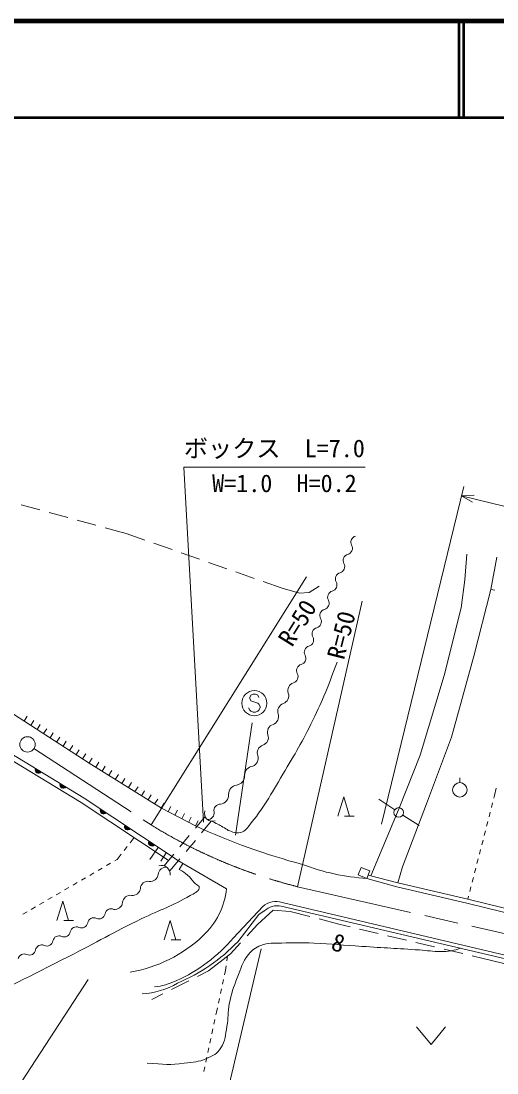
# Model space of a CAD drawing. Units: millimetres, scale not verified. Extents: x 40000 to 680000, y 20000 to 380000.
# Drawn here: x 463445 to 512709, y 271037 to 380000 of the extents above; entities that cross this region are included whole.
import ezdxf
from ezdxf.enums import TextEntityAlignment as Align

# ---------------------------------------------------------------- set-up
doc = ezdxf.new("R2010")
doc.units = ezdxf.units.MM
doc.header["$LTSCALE"] = 1000
doc.linetypes.add('CHAIN', pattern=[18.5, 12, -1.5, 3.5, -1.5])
for name, color, linetype, lineweight in [('M-BGD', 7, 'Continuous', 13), ('M-BMK', 2, 'CHAIN', 13), ('M-BMK-SRVR', 3, 'Continuous', 13), ('M-STR-HTXT', 7, 'Continuous', 13), ('M-STR-STRC', 7, 'Continuous', 13), ('M-TTL', 2, 'Continuous', 140), ('M-TTL-LINE', 7, 'Continuous', 50)]:
    doc.layers.add(name, color=color, linetype=linetype, lineweight=lineweight)
doc.styles.add('ＭＳ ゴシック', font='')
doc.styles.get('ＭＳ ゴシック').set_extended_font_data('MS Gothic')

msp = doc.modelspace()

# ---------------------------------------------------------------- linework, layer by layer
at = {"layer": 'M-BGD'}
for p, q in [((463460, 329901), (465389, 329371)), ((466353, 329105), (468281, 328575)), ((469245, 328310), (471174, 327779)), ((472138, 327514), (474316, 326915)), ((474316, 326915), (476255, 326236)), ((477199, 325906), (479087, 325245)), ((480030, 324914), (481918, 324253)), ((482862, 323923), (484749, 323262)), ((485693, 322931), (487581, 322270)), ((488525, 321940), (490464, 321260)), ((493271, 320820), (494290, 321459)), ((490464, 321260), (492286, 320751)), ((492286, 320751), (493271, 320820)), ((512478, 321044), (512093, 321109)), ((463768, 307486), (464094, 307991)), ((464441, 307053), (464766, 307557)), ((465113, 306619), (465438, 307123)), ((465785, 306185), (466110, 306690)), ((466457, 305752), (466783, 306256)), ((467130, 305318), (467455, 305822)), ((467802, 304885), (468127, 305389)), ((468474, 304451), (468799, 304955)), ((469146, 304017), (469472, 304521)), ((469819, 303584), (470144, 304088)), ((470491, 303150), (470816, 303654)), ((471169, 302725), (471487, 303234)), ((471847, 302300), (472165, 302809)), ((472525, 301876), (472843, 302384)), ((473203, 301451), (473521, 301960)), ((473881, 301027), (474199, 301535)), ((474559, 300602), (474877, 301111)), ((508866, 301111), (508866, 301611)), ((475237, 300178), (475556, 300686)), ((475915, 299753), (476234, 300262)), ((476593, 299329), (476912, 299837)), ((512388, 299501), (512463, 299791)), ((512463, 299791), (512622, 300522)), ((477271, 298904), (477590, 299413)), ((477949, 298479), (478268, 298988)), ((478657, 298107), (478934, 298639)), ((496242, 297643), (496842, 299643)), ((496842, 299643), (497442, 297643)), ((502130, 298296), (500466, 299405)), ((512138, 298533), (512263, 299017)), ((479366, 297737), (479644, 298269)), ((480076, 297367), (480353, 297899)), ((480785, 296997), (481062, 297529)), ((481493, 296391), (482498, 297600)), ((496942, 297643), (497942, 297643)), ((502968, 297751), (504659, 296682)), ((511889, 297564), (512014, 298049)), ((481494, 296627), (481772, 297159)), ((482133, 295900), (483138, 297109)), ((511640, 296596), (511764, 297080)), ((474729, 294887), (475140, 295422)), ((479895, 294468), (480854, 295621)), ((511390, 295628), (511515, 296112)), ((474119, 294095), (474424, 294491)), ((477648, 294395), (476772, 293147)), ((480535, 293977), (481494, 295131)), ((511141, 294659), (511266, 295143)), ((473144, 293014), (473402, 293164)), ((473402, 293164), (473814, 293699)), ((478463, 293852), (477902, 292987)), ((478251, 292490), (479256, 293699)), ((478891, 291999), (479896, 293208)), ((510642, 292722), (510767, 293207)), ((510892, 293691), (511016, 294175)), ((471416, 292008), (471848, 292260)), ((472280, 292511), (472712, 292763)), ((480208, 292747), (479803, 292118)), ((510393, 291754), (510517, 292238)), ((469687, 291002), (470119, 291254)), ((470551, 291505), (470983, 291757)), ((510143, 290786), (510268, 291270)), ((467958, 289997), (468390, 290248)), ((468823, 290499), (469255, 290751)), ((509894, 289817), (510019, 290301)), ((466230, 288991), (466662, 289242)), ((467094, 289494), (467526, 289745)), ((467166, 286844), (467766, 288844)), ((467766, 288844), (468366, 286844)), ((509695, 289043), (509769, 289333)), ((463637, 287482), (464069, 287733)), ((464501, 287985), (464933, 288236)), ((465365, 288488), (465798, 288739)), ((488485, 288284), (485421, 285043)), ((487906, 286402), (489544, 287899)), ((489544, 287899), (491294, 287772)), ((491294, 287772), (493342, 287238)), ((467866, 286844), (468866, 286844)), ((478272, 284833), (478872, 286833)), ((478872, 286833), (479472, 284833)), ((494309, 286986), (496356, 286452)), ((486847, 285257), (487906, 286402)), ((496356, 286452), (497501, 286180)), ((498474, 285949), (500420, 285488)), ((478972, 284833), (479972, 284833)), ((485110, 283377), (486169, 284523)), ((501393, 285257), (503339, 284795)), ((504312, 284564), (506258, 284103)), ((482837, 281626), (485110, 283377)), ((507231, 283872), (509177, 283410)), ((484739, 282642), (484800, 283138)), ((510150, 283179), (511294, 282908)), ((481696, 281045), (482837, 281626)), ((484521, 281208), (484617, 281650)), ((484617, 281650), (484678, 282146)), ((479023, 279683), (480805, 280591)), ((484308, 280230), (484415, 280719)), ((476992, 278647), (478133, 279229)), ((484096, 279253), (484202, 279742)), ((483883, 278276), (483989, 278765)), ((483619, 277058), (483680, 277345)), ((483680, 277345), (483777, 277788)), ((483409, 276080), (483514, 276569)), ((504393, 275802), (505893, 274002)), ((505893, 274002), (507393, 275802)), ((482990, 274124), (483095, 274613)), ((483200, 275102), (483305, 275591)), ((482781, 273147), (482886, 273636)), ((482572, 272169), (482676, 272658)), ((482362, 271191), (482467, 271680))]:
    msp.add_line(p, q, dxfattribs=at)
for points in [[(499644, 291470), (502584, 298451), (504748, 303969), (507235, 312209), (509010, 319218), (509399, 322119), (509580, 324762)], [(512689, 324451), (512093, 321109), (510306, 314217), (508013, 305809), (505409, 298930), (502934, 292388), (502450, 290736)], [(432844, 312598), (435449, 312930), (438923, 313042), (443335, 312612), (446639, 311878), (451369, 310183), (455761, 307926), (463068, 303701), (469962, 299507), (478972, 293514)], [(432912, 312068), (435492, 312397), (438905, 312508), (443251, 312084), (446490, 311364), (451156, 309693), (455506, 307457), (462796, 303242), (469675, 299057), (478676, 293070)], [(481494, 296627), (477985, 298457), (470508, 303139), (457153, 311754)], [(484722, 290125), (479671, 293059), (478972, 293514)], [(499253, 291193), (502343, 290303), (509592, 288609), (525496, 284723), (543963, 280668), (558880, 276913)], [(499388, 291536), (502450, 290736), (509695, 289043), (525614, 285132), (544064, 281101), (559003, 277447)], [(485887, 284634), (488047, 287444), (488629, 287839)], [(490384, 288330), (514782, 282576), (527247, 279538), (529822, 278767)], [(490466, 288681), (514865, 282927), (527286, 279996), (529666, 279241)], [(511294, 282908), (529481, 278524), (528853, 258629), (528641, 256939)]]:
    msp.add_lwpolyline(points, dxfattribs=at)
msp.add_lwpolyline([(499253, 291193), (499557, 291961), (498648, 292321), (498344, 291553)], close=True, dxfattribs=at)
for centre, radius in [((508866, 300361), 750), ((502546, 298018), 500)]:
    msp.add_circle(centre, radius, dxfattribs=at)
for centre, radius, start, end in [((498245, 326023), 657, 105.34374, 208.78357), ((497441, 324123), 657, 105.34374, 208.78357), ((497093, 325390), 657, 285.34374, 28.78357), ((496289, 323490), 657, 285.34374, 28.78357), ((496637, 322223), 657, 105.34374, 208.78357), ((495485, 321590), 657, 285.34374, 28.78357), ((495833, 320323), 657, 105.34374, 208.78357), ((494681, 319690), 657, 285.34374, 28.78357), ((495029, 318423), 657, 105.34374, 208.78357), ((494225, 316523), 657, 105.34374, 208.78357), ((493877, 317790), 657, 285.34374, 28.78357), ((493073, 315890), 657, 285.34374, 28.78357), ((493421, 314623), 657, 105.34374, 208.78357), ((492269, 313990), 657, 285.34374, 28.78357), ((492617, 312723), 657, 105.34374, 208.78357), ((491465, 312090), 657, 285.34374, 28.78357), ((491910, 310656), 845, 108.70478, 199.1818), ((490314, 310101), 845, 288.70478, 19.1818), ((490856, 308500), 845, 108.70478, 199.1818), ((489260, 307945), 845, 288.70478, 19.1818), ((489802, 306344), 845, 108.70478, 199.1818), ((488205, 305789), 845, 288.70478, 19.1818), ((488747, 304188), 845, 108.70478, 199.1818), ((487151, 303633), 845, 288.70478, 19.1818), ((465262, 302430), 354, 157.48547, 319.89065), ((465262, 302430), 283, 159.70951, 317.66661), ((465262, 302430), 212, 163.45584, 313.92029), ((465262, 302430), 142, 171.16757, 306.20856), ((465262, 302430), 100, 181.48523, 295.89089), ((485636, 301808), 956, 277.50212, 2.27869), ((487547, 301884), 956, 97.50212, 182.27869), ((467825, 300871), 354, 157.48547, 319.89065), ((467825, 300871), 283, 159.70951, 317.66661), ((467825, 300871), 212, 163.45584, 313.92029), ((467825, 300871), 142, 171.16757, 306.20856), ((467825, 300871), 100, 181.48523, 295.89089), ((485886, 299912), 956, 97.50212, 182.27869), ((483974, 299836), 956, 277.50212, 2.27869), ((484087, 298210), 678, 88.97663, 190.70009), ((471999, 298217), 354, 155.16566, 317.57083), ((471999, 298217), 283, 157.38969, 315.3468), ((471999, 298217), 212, 161.13602, 311.60047), ((471999, 298217), 142, 168.84775, 303.88874), ((471999, 298217), 100, 179.16541, 293.57108), ((483258, 297929), 828, 162.72974, 291.02601), ((482755, 297958), 678, 268.97663, 10.70009), ((474497, 296556), 354, 155.16566, 317.57083), ((474497, 296556), 283, 157.38969, 315.3468), ((474497, 296556), 212, 161.13602, 311.60047), ((474497, 296556), 142, 168.84775, 303.88874), ((474497, 296556), 100, 179.16541, 293.57108), ((510892, 360852), 70634, 245.40504, 254.9846), ((476995, 294894), 354, 155.16566, 317.57083), ((476995, 294894), 283, 157.38969, 315.3468), ((476995, 294894), 212, 161.13602, 311.60047), ((476995, 294894), 142, 168.84775, 303.88874), ((476995, 294894), 100, 179.16541, 293.57108), ((478438, 291530), 810, 81.96641, 174.51313), ((477981, 291611), 919, 354.89308, 107.12494), ((500579, 313502), 22348, 249.06079, 266.59816), ((476826, 291685), 810, 261.96641, 354.51313), ((474988, 290236), 810, 261.96641, 354.51313), ((476600, 290082), 810, 81.96641, 174.51313), ((476865, 291008), 7906, 313.0807, 353.59094), ((474762, 288633), 810, 81.96641, 174.51313), ((489818, 286774), 2014, 71.2123, 131.42356), ((472767, 287408), 638, 64.93846, 170.02863), ((473150, 288788), 810, 261.96641, 354.51313), ((490016, 286267), 2096, 79.88651, 131.41233), ((469713, 286694), 638, 244.93846, 350.02863), ((470970, 286473), 638, 64.93846, 170.02863), ((471510, 287629), 638, 244.93846, 350.02863), ((467916, 285759), 638, 244.93846, 350.02863), ((469172, 285538), 638, 64.93846, 170.02863), ((466119, 284824), 638, 244.93846, 350.02863), ((467375, 284604), 638, 64.93846, 170.02863), ((472344, 295731), 14445, 279.49088, 313.38142), ((472952, 295436), 16232, 293.83598, 320.18805), ((472494, 297463), 18546, 292.65983, 316.23073), ((463781, 282734), 638, 64.93846, 170.02863), ((464321, 283890), 638, 244.93846, 350.02863), ((465578, 283669), 638, 64.93846, 170.02863), ((475547, 287166), 7952, 273.08969, 300.97607), ((476601, 286687), 6758, 275.47615, 295.51683)]:
    msp.add_arc(centre, radius, start, end, dxfattribs=at)
for points, knots in [([(483277, 297101), (483875, 296770), (484029, 296687), (484505, 296413), (484715, 296292), (484814, 296187), (485041, 296102), (485303, 296003), (485457, 295937), (485738, 295927), (486037, 295917), (486242, 295902), (486492, 296067), (486722, 296220), (486818, 296353), (486992, 296568), (488584, 298536), (489266, 299803), (490551, 301984), (491820, 304138), (492570, 305330), (493660, 307580), (494771, 309873), (495087, 310728), (496160, 313604)], [0, 0, 0, 0, 1, 1, 1, 2, 2, 2, 3, 3, 3, 4, 4, 4, 5, 5, 5, 6, 6, 6, 7, 7, 7, 8, 8, 8, 8]), ([(456993, 277399), (462542, 280154), (463961, 280848), (468397, 283117), (471332, 284618), (472934, 285543), (475895, 286993), (477859, 287954), (479064, 288292), (480946, 289407), (481356, 289650), (481788, 289771), (481899, 290169), (481976, 290448), (481548, 290555), (481327, 290805), (481076, 291088), (480974, 291284), (480692, 291536), (480382, 291812), (480223, 291892), (479803, 292118)], [0, 0, 0, 0, 1, 1, 1, 2, 2, 2, 3, 3, 3, 4, 4, 4, 5, 5, 5, 6, 6, 6, 7, 7, 7, 7]), ([(476491, 272044), (478254, 271929), (478855, 271837), (480346, 272044), (481255, 272170), (481804, 272156), (482647, 272520), (483314, 272808), (483740, 273024), (484137, 273632), (484630, 274388), (484575, 274974), (484753, 275858), (484935, 276763), (484821, 277303), (485005, 278207), (485225, 279284), (485424, 279875), (485831, 280897), (486216, 281864), (486335, 282487), (486985, 283300), (487377, 283790), (487694, 284023), (488277, 284253), (489059, 284562), (489577, 284450), (490416, 284486), (491714, 284542), (492444, 284538), (493741, 284486), (495697, 284408), (496787, 284274), (498739, 284147), (501060, 283997), (502361, 283939), (504680, 283777), (505549, 283716), (506033, 283624), (506904, 283607), (507331, 283599), (507574, 283614), (507995, 283691), (508375, 283760), (508518, 283805), (508948, 283952)], [0, 0, 0, 0, 1, 1, 1, 2, 2, 2, 3, 3, 3, 4, 4, 4, 5, 5, 5, 6, 6, 6, 7, 7, 7, 8, 8, 8, 9, 9, 9, 10, 10, 10, 11, 11, 11, 12, 12, 12, 13, 13, 13, 14, 14, 14, 15, 15, 15, 15])]:
    msp.add_open_spline(points, degree=3, knots=knots, dxfattribs=at)
at = {"layer": 'M-BMK'}
for p, q in [((464782, 304633), (476904, 296729)), ((492074, 290330), (557712, 275418))]:
    msp.add_line(p, q, dxfattribs=at)
msp.add_arc((505235, 342712), 54009, 238.36162, 255.89604, dxfattribs=at)
at = {"layer": 'M-BMK-SRVR'}
for p, q in [((476904, 296729), (492979, 322432)), ((492074, 290330), (498743, 319913))]:
    msp.add_line(p, q, dxfattribs=at)
msp.add_circle((464112, 305070), 800, dxfattribs=at)
at = {"layer": 'M-STR-HTXT'}
for p, q in [((480301, 333772), (499051, 333772)), ((482336, 297006), (480301, 333772)), ((500744, 296818), (509294, 331788)), ((509056, 330817), (510360, 330884)), ((509056, 330817), (552724, 320140)), ((509056, 330817), (510181, 330156)), ((488302, 283885), (480082, 248836)), ((470392, 280735), (450763, 250557))]:
    msp.add_line(p, q, dxfattribs=at)
at = {"layer": 'M-STR-STRC'}
for p, q in [((487242, 310169), (487124, 309933)), ((487124, 309933), (487124, 309815)), ((487124, 309815), (487242, 309578)), ((487479, 310288), (487242, 310169)), ((487242, 309578), (487952, 309342)), ((487715, 310288), (487479, 310288)), ((487952, 310169), (487715, 310288)), ((488070, 309933), (487952, 310169)), ((487124, 308633), (487006, 308869)), ((487242, 308515), (487124, 308633)), ((487479, 308397), (487242, 308515)), ((487715, 308397), (487479, 308397)), ((487952, 308515), (487715, 308397)), ((487952, 309342), (488070, 309224)), ((488070, 308633), (487952, 308515)), ((488070, 309224), (488188, 308988)), ((488188, 308869), (488070, 308633)), ((488188, 308988), (488188, 308869)), ((487364, 307321), (485638, 295664))]:
    msp.add_line(p, q, dxfattribs=at)
msp.add_circle((487597, 309342), 1300, dxfattribs=at)
at = {"layer": 'M-TTL'}
msp.add_line((680000, 380000), (40000, 380000), dxfattribs=at)
at = {"layer": 'M-TTL-LINE'}
for p, q in [((508747, 380000), (508747, 370000)), ((509247, 380000), (509247, 370000)), ((40000, 370000), (680000, 370000))]:
    msp.add_line(p, q, dxfattribs=at)

# ---------------------------------------------------------------- texts
at = {"layer": 'M-BGD', "style": 'ＭＳ ゴシック'}
msp.add_text('8', height=1833, rotation=342.438, dxfattribs=at).set_placement((495250, 283310), align=Align.BOTTOM_LEFT)
at = {"layer": 'M-BMK-SRVR', "style": 'ＭＳ ゴシック'}
for rotation, p in [(58.019, (490719, 315551)), (75.766, (495979, 313977))]:
    msp.add_text('R=50', height=1833, rotation=rotation, dxfattribs=at).set_placement(p, align=Align.MIDDLE_LEFT)
at = {"layer": 'M-STR-HTXT', "style": 'ＭＳ ゴシック'}
msp.add_text('ボックス\u3000L=7.0', height=1833, dxfattribs=at).set_placement((480301, 334272), align=Align.BOTTOM_LEFT)
msp.add_text('W=1.0\u3000H=0.2', height=1833, dxfattribs=at).set_placement((490709, 330653), align=Align.BOTTOM_CENTER)

doc.saveas('drawing.dxf')
